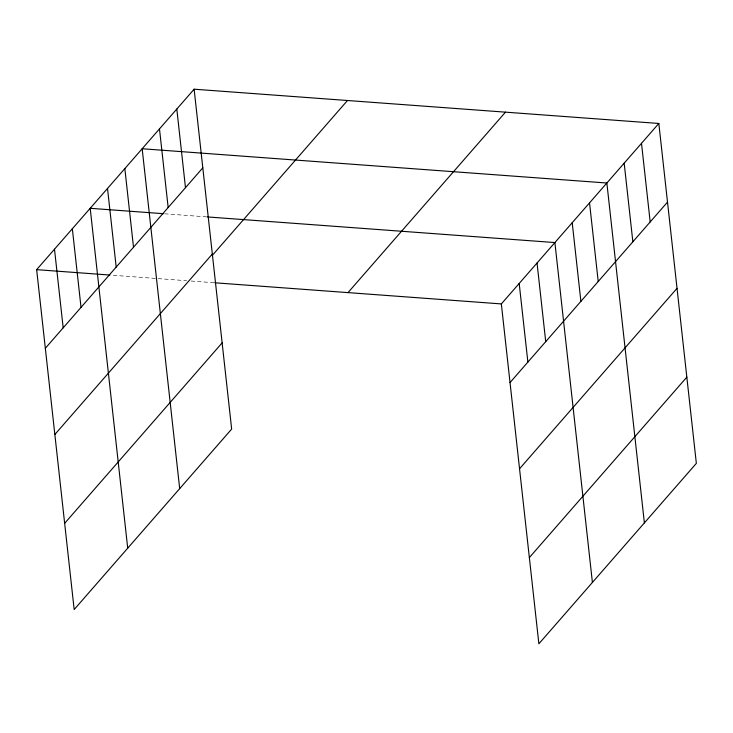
<?xml version="1.0" encoding="UTF-8"?>
<svg xmlns="http://www.w3.org/2000/svg" width="733" height="733" viewBox="0 0 733 733"><rect width="100%" height="100%" fill="white"/><g stroke="black" fill="none" stroke-linecap="round" stroke-linejoin="round"><path stroke-width="0.55" stroke-dasharray="3.67 2.75" d="M164.613 213.789L207.457 216.941M113.322 275.306L186.622 280.712M191.13 281.041L214.824 282.791"/><path stroke-width="1.1" d="M194.126 89.197L231.655 429.08L74.17 609.535L36.65 269.652L194.126 89.197L658.83 123.465L696.35 463.348L538.874 643.803L501.345 303.92L658.83 123.465M45.327 348.285L202.812 167.83M54.847 434.495L212.332 254.039M212.313 255.396L347.479 100.503M64.66 523.316L222.136 342.87M348.001 292.614L505.477 112.158M510.031 382.553L667.506 202.097M519.55 468.763L677.026 288.307M529.354 557.593L686.83 377.138M163.486 213.697L90.196 208.3L127.716 548.183M207.457 216.941L554.89 242.568L592.411 582.451M36.65 269.652L109.941 275.058M214.824 282.791L501.345 303.92M641.503 143.32L650.18 221.943M624.177 163.166L632.863 241.798M644.38 522.895L606.86 183.012L142.165 148.744L179.686 488.627M589.534 202.867L598.22 281.499M572.216 222.713L580.893 301.345M537.042 263.019L545.728 341.642M519.193 283.469L527.879 362.102M176.809 109.043L185.486 187.675M159.482 128.898L168.169 207.531M124.839 168.599L133.516 247.223M107.513 188.445L116.199 267.078M72.347 228.751L81.024 307.374M54.499 249.202L63.175 327.825"/></g></svg>
